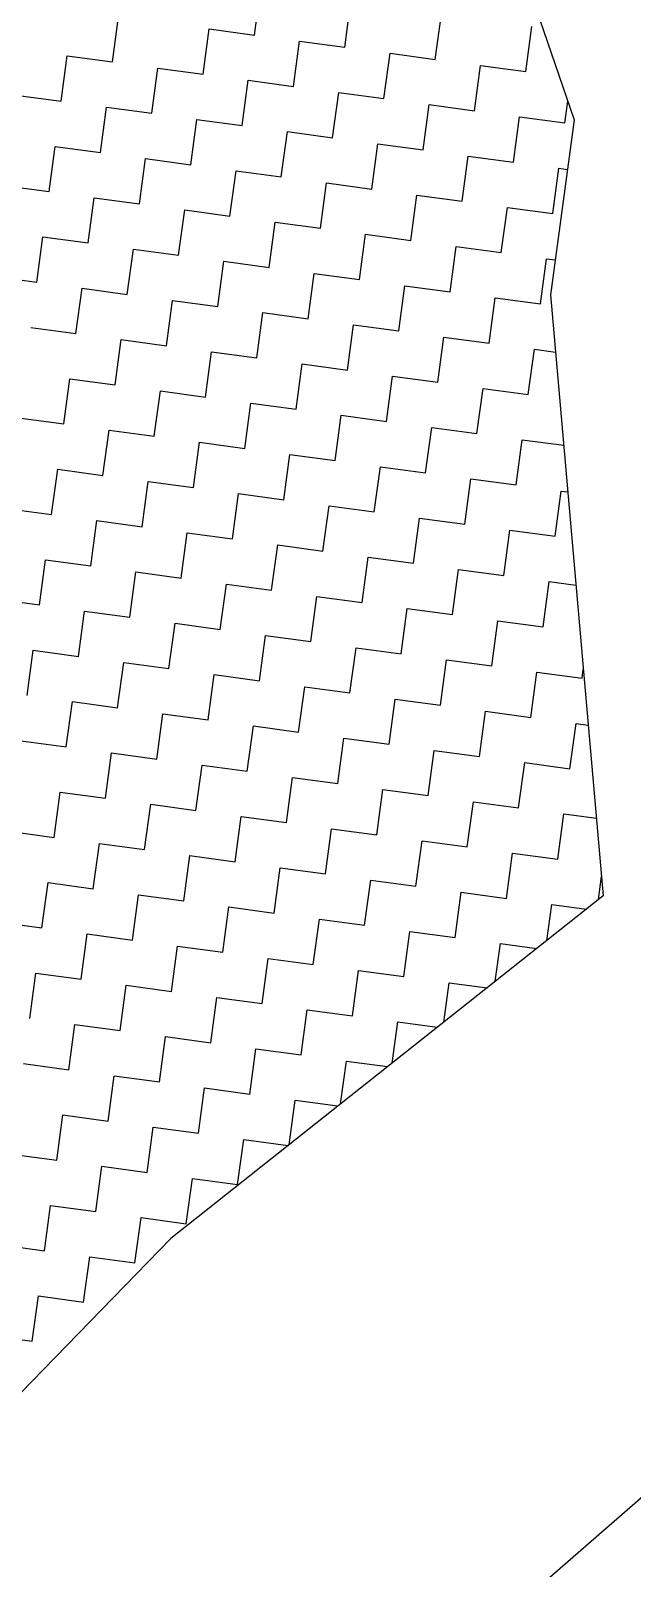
# Model space of a CAD drawing. Header units: metres. Extents: x 291974 to 293244, y 2020596 to 2023640.
# Drawn here: x 292329.9 to 292362.8, y 2021384.1 to 2021468.3 of the extents above; entities that cross this region are included whole.
import ezdxf

# ---------------------------------------------------------------- set-up
doc = ezdxf.new("R2010")
doc.units = ezdxf.units.M
doc.header["$MEASUREMENT"] = 0
doc.layers.add('POLY_HATCH', color=12, linetype='Continuous')
doc.layers.add('POLY_PARCEL', color=6, linetype='Continuous')

msp = doc.modelspace()

# ---------------------------------------------------------------- linework, layer by layer
at = {"layer": 'POLY_HATCH'}
for p, q in [((292352.036, 2021485.609), (292359.624, 2021463.451)), ((292359.624, 2021463.451), (292358.332, 2021453.87)), ((292358.332, 2021453.87), (292361.218, 2021420.964)), ((292361.218, 2021420.964), (292337.541, 2021402.207)), ((292337.541, 2021402.207), (292309.211, 2021373.09))]:
    msp.add_line(p, q, dxfattribs=at)
at = {"layer": 'POLY_HATCH', "linetype": 'Continuous'}
for p, q in [((292342.111, 2021468.093), (292342.445, 2021470.571)), ((292347.066, 2021467.425), (292347.4, 2021469.903)), ((292334.344, 2021466.617), (292334.678, 2021469.095)), ((292352.021, 2021466.757), (292352.355, 2021469.235)), ((292339.299, 2021465.949), (292339.633, 2021468.427)), ((292339.633, 2021468.427), (292342.111, 2021468.093)), ((292356.976, 2021466.089), (292357.31, 2021468.567)), ((292344.254, 2021465.281), (292344.588, 2021467.759)), ((292344.588, 2021467.759), (292347.066, 2021467.425)), ((292331.532, 2021464.474), (292331.866, 2021466.951)), ((292331.866, 2021466.951), (292334.344, 2021466.617)), ((292349.209, 2021464.614), (292349.543, 2021467.091)), ((292349.543, 2021467.091), (292352.021, 2021466.757)), ((292354.165, 2021463.946), (292354.499, 2021466.423)), ((292354.499, 2021466.423), (292356.976, 2021466.089)), ((292336.488, 2021463.806), (292336.822, 2021466.283)), ((292336.822, 2021466.283), (292339.299, 2021465.949)), ((292341.443, 2021463.138), (292341.777, 2021465.615)), ((292341.777, 2021465.615), (292344.254, 2021465.281)), ((292329.055, 2021464.808), (292331.532, 2021464.474)), ((292346.398, 2021462.47), (292346.732, 2021464.948)), ((292346.732, 2021464.948), (292349.209, 2021464.614)), ((292333.676, 2021461.662), (292334.01, 2021464.14)), ((292334.01, 2021464.14), (292336.488, 2021463.806)), ((292351.353, 2021461.802), (292351.687, 2021464.28)), ((292351.687, 2021464.28), (292354.165, 2021463.946)), ((292359.12, 2021463.278), (292359.279, 2021464.458)), ((292338.631, 2021460.994), (292338.965, 2021463.472)), ((292338.965, 2021463.472), (292341.443, 2021463.138)), ((292356.308, 2021461.134), (292356.642, 2021463.612)), ((292356.642, 2021463.612), (292359.12, 2021463.278)), ((292343.586, 2021460.326), (292343.92, 2021462.804)), ((292343.92, 2021462.804), (292346.398, 2021462.47)), ((292348.542, 2021459.658), (292348.875, 2021462.136)), ((292348.875, 2021462.136), (292351.353, 2021461.802)), ((292330.865, 2021459.518), (292331.199, 2021461.996)), ((292331.199, 2021461.996), (292333.676, 2021461.662)), ((292335.82, 2021458.851), (292336.154, 2021461.328)), ((292336.154, 2021461.328), (292338.631, 2021460.994)), ((292353.497, 2021458.991), (292353.831, 2021461.468)), ((292353.831, 2021461.468), (292356.308, 2021461.134)), ((292340.775, 2021458.183), (292341.109, 2021460.66)), ((292341.109, 2021460.66), (292343.586, 2021460.326)), ((292358.452, 2021458.323), (292358.786, 2021460.8)), ((292358.786, 2021460.8), (292359.258, 2021460.737)), ((292328.387, 2021459.852), (292330.865, 2021459.518)), ((292345.73, 2021457.515), (292346.064, 2021459.992)), ((292346.064, 2021459.992), (292348.542, 2021459.658)), ((292333.008, 2021456.707), (292333.342, 2021459.185)), ((292333.342, 2021459.185), (292335.82, 2021458.851)), ((292350.685, 2021456.847), (292351.019, 2021459.325)), ((292351.019, 2021459.325), (292353.497, 2021458.991)), ((292337.963, 2021456.039), (292338.297, 2021458.517)), ((292338.297, 2021458.517), (292340.775, 2021458.183)), ((292355.64, 2021456.179), (292355.974, 2021458.657)), ((292355.974, 2021458.657), (292358.452, 2021458.323)), ((292330.197, 2021454.563), (292330.531, 2021457.041)), ((292330.531, 2021457.041), (292333.008, 2021456.707)), ((292342.919, 2021455.371), (292343.252, 2021457.849)), ((292343.252, 2021457.849), (292345.73, 2021457.515)), ((292347.874, 2021454.703), (292348.208, 2021457.181)), ((292348.208, 2021457.181), (292350.685, 2021456.847)), ((292335.152, 2021453.895), (292335.486, 2021456.373)), ((292335.486, 2021456.373), (292337.963, 2021456.039)), ((292352.829, 2021454.035), (292353.163, 2021456.513)), ((292353.163, 2021456.513), (292355.64, 2021456.179)), ((292340.107, 2021453.228), (292340.441, 2021455.705)), ((292340.441, 2021455.705), (292342.919, 2021455.371)), ((292357.784, 2021453.368), (292358.118, 2021455.845)), ((292358.118, 2021455.845), (292358.59, 2021455.781)), ((292327.719, 2021454.897), (292330.197, 2021454.563)), ((292345.062, 2021452.56), (292345.396, 2021455.037)), ((292345.396, 2021455.037), (292347.874, 2021454.703)), ((292332.34, 2021451.752), (292332.674, 2021454.229)), ((292332.674, 2021454.229), (292335.152, 2021453.895)), ((292350.017, 2021451.892), (292350.351, 2021454.369)), ((292350.351, 2021454.369), (292352.829, 2021454.035)), ((292354.972, 2021451.224), (292355.306, 2021453.701)), ((292355.306, 2021453.701), (292357.784, 2021453.368)), ((292337.296, 2021451.084), (292337.629, 2021453.561)), ((292337.629, 2021453.561), (292340.107, 2021453.228)), ((292342.251, 2021450.416), (292342.585, 2021452.894)), ((292342.585, 2021452.894), (292345.062, 2021452.56)), ((292329.863, 2021452.086), (292332.34, 2021451.752)), ((292347.206, 2021449.748), (292347.54, 2021452.226)), ((292347.54, 2021452.226), (292350.017, 2021451.892)), ((292334.484, 2021448.94), (292334.818, 2021451.418)), ((292334.818, 2021451.418), (292337.296, 2021451.084)), ((292352.161, 2021449.08), (292352.495, 2021451.558)), ((292352.495, 2021451.558), (292354.972, 2021451.224)), ((292339.439, 2021448.272), (292339.773, 2021450.75)), ((292339.773, 2021450.75), (292342.251, 2021450.416)), ((292357.116, 2021448.412), (292357.45, 2021450.89)), ((292357.45, 2021450.89), (292358.607, 2021450.734)), ((292344.394, 2021447.605), (292344.728, 2021450.082)), ((292344.728, 2021450.082), (292347.206, 2021449.748)), ((292331.672, 2021446.797), (292332.006, 2021449.274)), ((292332.006, 2021449.274), (292334.484, 2021448.94)), ((292349.349, 2021446.937), (292349.683, 2021449.414)), ((292349.683, 2021449.414), (292352.161, 2021449.08)), ((292354.305, 2021446.269), (292354.638, 2021448.746)), ((292354.638, 2021448.746), (292357.116, 2021448.412)), ((292336.628, 2021446.129), (292336.962, 2021448.606)), ((292336.962, 2021448.606), (292339.439, 2021448.272)), ((292341.583, 2021445.461), (292341.917, 2021447.938)), ((292341.917, 2021447.938), (292344.394, 2021447.605)), ((292329.195, 2021447.131), (292331.672, 2021446.797)), ((292346.538, 2021444.793), (292346.872, 2021447.271)), ((292346.872, 2021447.271), (292349.349, 2021446.937)), ((292333.816, 2021443.985), (292334.15, 2021446.463)), ((292334.15, 2021446.463), (292336.628, 2021446.129)), ((292351.493, 2021444.125), (292351.827, 2021446.603)), ((292351.827, 2021446.603), (292354.305, 2021446.269)), ((292338.771, 2021443.317), (292339.105, 2021445.795)), ((292339.105, 2021445.795), (292341.583, 2021445.461)), ((292356.448, 2021443.457), (292356.782, 2021445.935)), ((292356.782, 2021445.935), (292359.055, 2021445.628)), ((292343.726, 2021442.649), (292344.06, 2021445.127)), ((292344.06, 2021445.127), (292346.538, 2021444.793)), ((292348.682, 2021441.982), (292349.015, 2021444.459)), ((292349.015, 2021444.459), (292351.493, 2021444.125)), ((292331.005, 2021441.842), (292331.339, 2021444.319)), ((292331.339, 2021444.319), (292333.816, 2021443.985)), ((292335.96, 2021441.174), (292336.294, 2021443.651)), ((292336.294, 2021443.651), (292338.771, 2021443.317)), ((292353.637, 2021441.314), (292353.971, 2021443.791)), ((292353.971, 2021443.791), (292356.448, 2021443.457)), ((292340.915, 2021440.506), (292341.249, 2021442.983)), ((292341.249, 2021442.983), (292343.726, 2021442.649)), ((292358.592, 2021440.646), (292358.926, 2021443.123)), ((292358.926, 2021443.123), (292359.279, 2021443.076)), ((292328.527, 2021442.175), (292331.005, 2021441.842)), ((292345.87, 2021439.838), (292346.204, 2021442.315)), ((292346.204, 2021442.315), (292348.682, 2021441.982)), ((292333.148, 2021439.03), (292333.482, 2021441.508)), ((292333.482, 2021441.508), (292335.96, 2021441.174)), ((292350.825, 2021439.17), (292351.159, 2021441.648)), ((292351.159, 2021441.648), (292353.637, 2021441.314)), ((292338.103, 2021438.362), (292338.437, 2021440.84)), ((292338.437, 2021440.84), (292340.915, 2021440.506)), ((292355.78, 2021438.502), (292356.114, 2021440.98)), ((292356.114, 2021440.98), (292358.592, 2021440.646)), ((292330.337, 2021436.886), (292330.671, 2021439.364)), ((292330.671, 2021439.364), (292333.148, 2021439.03)), ((292343.059, 2021437.694), (292343.392, 2021440.172)), ((292343.392, 2021440.172), (292345.87, 2021439.838)), ((292348.014, 2021437.026), (292348.348, 2021439.504)), ((292348.348, 2021439.504), (292350.825, 2021439.17)), ((292335.292, 2021436.219), (292335.626, 2021438.696)), ((292335.626, 2021438.696), (292338.103, 2021438.362)), ((292352.969, 2021436.358), (292353.303, 2021438.836)), ((292353.303, 2021438.836), (292355.78, 2021438.502)), ((292340.247, 2021435.551), (292340.581, 2021438.028)), ((292340.581, 2021438.028), (292343.059, 2021437.694)), ((292357.924, 2021435.691), (292358.258, 2021438.168)), ((292358.258, 2021438.168), (292359.726, 2021437.97)), ((292327.859, 2021437.22), (292330.337, 2021436.886)), ((292345.202, 2021434.883), (292345.536, 2021437.36)), ((292345.536, 2021437.36), (292348.014, 2021437.026)), ((292332.48, 2021434.075), (292332.814, 2021436.552)), ((292332.814, 2021436.552), (292335.292, 2021436.219)), ((292350.157, 2021434.215), (292350.491, 2021436.692)), ((292350.491, 2021436.692), (292352.969, 2021436.358)), ((292355.112, 2021433.547), (292355.446, 2021436.025)), ((292355.446, 2021436.025), (292357.924, 2021435.691)), ((292337.435, 2021433.407), (292337.769, 2021435.885)), ((292337.769, 2021435.885), (292340.247, 2021435.551)), ((292342.391, 2021432.739), (292342.725, 2021435.217)), ((292342.725, 2021435.217), (292345.202, 2021434.883)), ((292329.669, 2021431.931), (292330.003, 2021434.409)), ((292330.003, 2021434.409), (292332.48, 2021434.075)), ((292347.346, 2021432.071), (292347.68, 2021434.549)), ((292347.68, 2021434.549), (292350.157, 2021434.215)), ((292334.624, 2021431.263), (292334.958, 2021433.741)), ((292334.958, 2021433.741), (292337.435, 2021433.407)), ((292352.301, 2021431.403), (292352.635, 2021433.881)), ((292352.635, 2021433.881), (292355.112, 2021433.547)), ((292339.579, 2021430.595), (292339.913, 2021433.073)), ((292339.913, 2021433.073), (292342.391, 2021432.739)), ((292357.256, 2021430.735), (292357.59, 2021433.213)), ((292357.59, 2021433.213), (292360.068, 2021432.879)), ((292360.068, 2021432.879), (292360.131, 2021433.352)), ((292344.534, 2021429.928), (292344.868, 2021432.405)), ((292344.868, 2021432.405), (292347.346, 2021432.071)), ((292331.812, 2021429.12), (292332.146, 2021431.597)), ((292332.146, 2021431.597), (292334.624, 2021431.263)), ((292349.489, 2021429.26), (292349.823, 2021431.737)), ((292349.823, 2021431.737), (292352.301, 2021431.403)), ((292354.445, 2021428.592), (292354.778, 2021431.069)), ((292354.778, 2021431.069), (292357.256, 2021430.735)), ((292336.768, 2021428.452), (292337.102, 2021430.929)), ((292337.102, 2021430.929), (292339.579, 2021430.595)), ((292341.723, 2021427.784), (292342.057, 2021430.262)), ((292342.057, 2021430.262), (292344.534, 2021429.928)), ((292359.4, 2021427.924), (292359.734, 2021430.402)), ((292359.734, 2021430.402), (292360.398, 2021430.312)), ((292329.335, 2021429.454), (292331.812, 2021429.12)), ((292346.678, 2021427.116), (292347.012, 2021429.594)), ((292347.012, 2021429.594), (292349.489, 2021429.26)), ((292333.956, 2021426.308), (292334.29, 2021428.786)), ((292334.29, 2021428.786), (292336.768, 2021428.452)), ((292351.633, 2021426.448), (292351.967, 2021428.926)), ((292351.967, 2021428.926), (292354.445, 2021428.592)), ((292338.911, 2021425.64), (292339.245, 2021428.118)), ((292339.245, 2021428.118), (292341.723, 2021427.784)), ((292356.588, 2021425.78), (292356.922, 2021428.258)), ((292356.922, 2021428.258), (292359.4, 2021427.924)), ((292343.866, 2021424.972), (292344.2, 2021427.45)), ((292344.2, 2021427.45), (292346.678, 2021427.116)), ((292348.822, 2021424.305), (292349.155, 2021426.782)), ((292349.155, 2021426.782), (292351.633, 2021426.448)), ((292331.145, 2021424.165), (292331.479, 2021426.642)), ((292331.479, 2021426.642), (292333.956, 2021426.308)), ((292336.1, 2021423.497), (292336.434, 2021425.974)), ((292336.434, 2021425.974), (292338.911, 2021425.64)), ((292353.777, 2021423.637), (292354.111, 2021426.114)), ((292354.111, 2021426.114), (292356.588, 2021425.78)), ((292341.055, 2021422.829), (292341.389, 2021425.306)), ((292341.389, 2021425.306), (292343.866, 2021424.972)), ((292358.732, 2021422.969), (292359.066, 2021425.446)), ((292359.066, 2021425.446), (292360.846, 2021425.206)), ((292328.667, 2021424.499), (292331.145, 2021424.165)), ((292346.01, 2021422.161), (292346.344, 2021424.639)), ((292346.344, 2021424.639), (292348.822, 2021424.305)), ((292333.288, 2021421.353), (292333.622, 2021423.831)), ((292333.622, 2021423.831), (292336.1, 2021423.497)), ((292350.965, 2021421.493), (292351.299, 2021423.971)), ((292351.299, 2021423.971), (292353.777, 2021423.637)), ((292338.243, 2021420.685), (292338.577, 2021423.163)), ((292338.577, 2021423.163), (292341.055, 2021422.829)), ((292355.92, 2021420.825), (292356.254, 2021423.303)), ((292356.254, 2021423.303), (292358.732, 2021422.969)), ((292330.477, 2021419.209), (292330.811, 2021421.687)), ((292330.811, 2021421.687), (292333.288, 2021421.353)), ((292343.198, 2021420.017), (292343.532, 2021422.495)), ((292343.532, 2021422.495), (292346.01, 2021422.161)), ((292348.154, 2021419.349), (292348.488, 2021421.827)), ((292348.488, 2021421.827), (292350.965, 2021421.493)), ((292360.956, 2021420.757), (292361.126, 2021422.014)), ((292335.432, 2021418.542), (292335.766, 2021421.019)), ((292335.766, 2021421.019), (292338.243, 2021420.685)), ((292353.109, 2021418.682), (292353.443, 2021421.159)), ((292353.443, 2021421.159), (292355.92, 2021420.825)), ((292340.387, 2021417.874), (292340.721, 2021420.351)), ((292340.721, 2021420.351), (292343.198, 2021420.017)), ((292358.132, 2021418.52), (292358.398, 2021420.491)), ((292358.398, 2021420.491), (292360.297, 2021420.235)), ((292327.999, 2021419.543), (292330.477, 2021419.209)), ((292345.342, 2021417.206), (292345.676, 2021419.683)), ((292345.676, 2021419.683), (292348.154, 2021419.349)), ((292332.62, 2021416.398), (292332.954, 2021418.876)), ((292332.954, 2021418.876), (292335.432, 2021418.542)), ((292350.297, 2021416.538), (292350.631, 2021419.016)), ((292350.631, 2021419.016), (292353.109, 2021418.682)), ((292355.308, 2021416.282), (292355.586, 2021418.348)), ((292355.586, 2021418.348), (292357.576, 2021418.079)), ((292337.575, 2021415.73), (292337.909, 2021418.208)), ((292337.909, 2021418.208), (292340.387, 2021417.874)), ((292342.531, 2021415.062), (292342.865, 2021417.54)), ((292342.865, 2021417.54), (292345.342, 2021417.206)), ((292329.809, 2021414.254), (292330.143, 2021416.732)), ((292330.143, 2021416.732), (292332.62, 2021416.398)), ((292347.486, 2021414.394), (292347.82, 2021416.872)), ((292347.82, 2021416.872), (292350.297, 2021416.538)), ((292334.764, 2021413.586), (292335.098, 2021416.064)), ((292335.098, 2021416.064), (292337.575, 2021415.73)), ((292352.484, 2021414.045), (292352.775, 2021416.204)), ((292352.775, 2021416.204), (292354.855, 2021415.924)), ((292339.719, 2021412.919), (292340.053, 2021415.396)), ((292340.053, 2021415.396), (292342.531, 2021415.062)), ((292344.674, 2021412.251), (292345.008, 2021414.728)), ((292345.008, 2021414.728), (292347.486, 2021414.394)), ((292331.952, 2021411.443), (292332.286, 2021413.92)), ((292332.286, 2021413.92), (292334.764, 2021413.586)), ((292349.66, 2021411.808), (292349.963, 2021414.06)), ((292349.963, 2021414.06), (292352.134, 2021413.768)), ((292336.908, 2021410.775), (292337.242, 2021413.252)), ((292337.242, 2021413.252), (292339.719, 2021412.919)), ((292341.863, 2021410.107), (292342.197, 2021412.585)), ((292342.197, 2021412.585), (292344.674, 2021412.251)), ((292329.475, 2021411.777), (292331.952, 2021411.443)), ((292346.836, 2021409.57), (292347.152, 2021411.917)), ((292347.152, 2021411.917), (292349.413, 2021411.612)), ((292334.096, 2021408.631), (292334.43, 2021411.109)), ((292334.43, 2021411.109), (292336.908, 2021410.775)), ((292339.051, 2021407.963), (292339.385, 2021410.441)), ((292339.385, 2021410.441), (292341.863, 2021410.107)), ((292344.011, 2021407.333), (292344.34, 2021409.773)), ((292344.34, 2021409.773), (292346.692, 2021409.456)), ((292331.285, 2021406.488), (292331.619, 2021408.965)), ((292331.619, 2021408.965), (292334.096, 2021408.631)), ((292336.24, 2021405.82), (292336.574, 2021408.297)), ((292336.574, 2021408.297), (292339.051, 2021407.963)), ((292341.195, 2021405.152), (292341.529, 2021407.629)), ((292341.529, 2021407.629), (292343.971, 2021407.3)), ((292328.807, 2021406.822), (292331.285, 2021406.488)), ((292333.428, 2021403.676), (292333.762, 2021406.154)), ((292333.762, 2021406.154), (292336.24, 2021405.82)), ((292338.383, 2021403.008), (292338.717, 2021405.486)), ((292338.717, 2021405.486), (292341.195, 2021405.152)), ((292330.617, 2021401.533), (292330.951, 2021404.01)), ((292330.951, 2021404.01), (292333.428, 2021403.676)), ((292335.572, 2021400.865), (292335.906, 2021403.342)), ((292335.906, 2021403.342), (292338.383, 2021403.008)), ((292328.139, 2021401.866), (292330.617, 2021401.533)), ((292332.76, 2021398.721), (292333.094, 2021401.199)), ((292333.094, 2021401.199), (292335.572, 2021400.865)), ((292329.949, 2021396.577), (292330.283, 2021399.055)), ((292330.283, 2021399.055), (292332.76, 2021398.721)), ((292327.471, 2021396.911), (292329.949, 2021396.577))]:
    msp.add_line(p, q, dxfattribs=at)
at = {"layer": 'POLY_PARCEL'}
msp.add_line((292354.988, 2021380.788), (292422.276, 2021439.329), dxfattribs=at)

doc.saveas('drawing.dxf')
